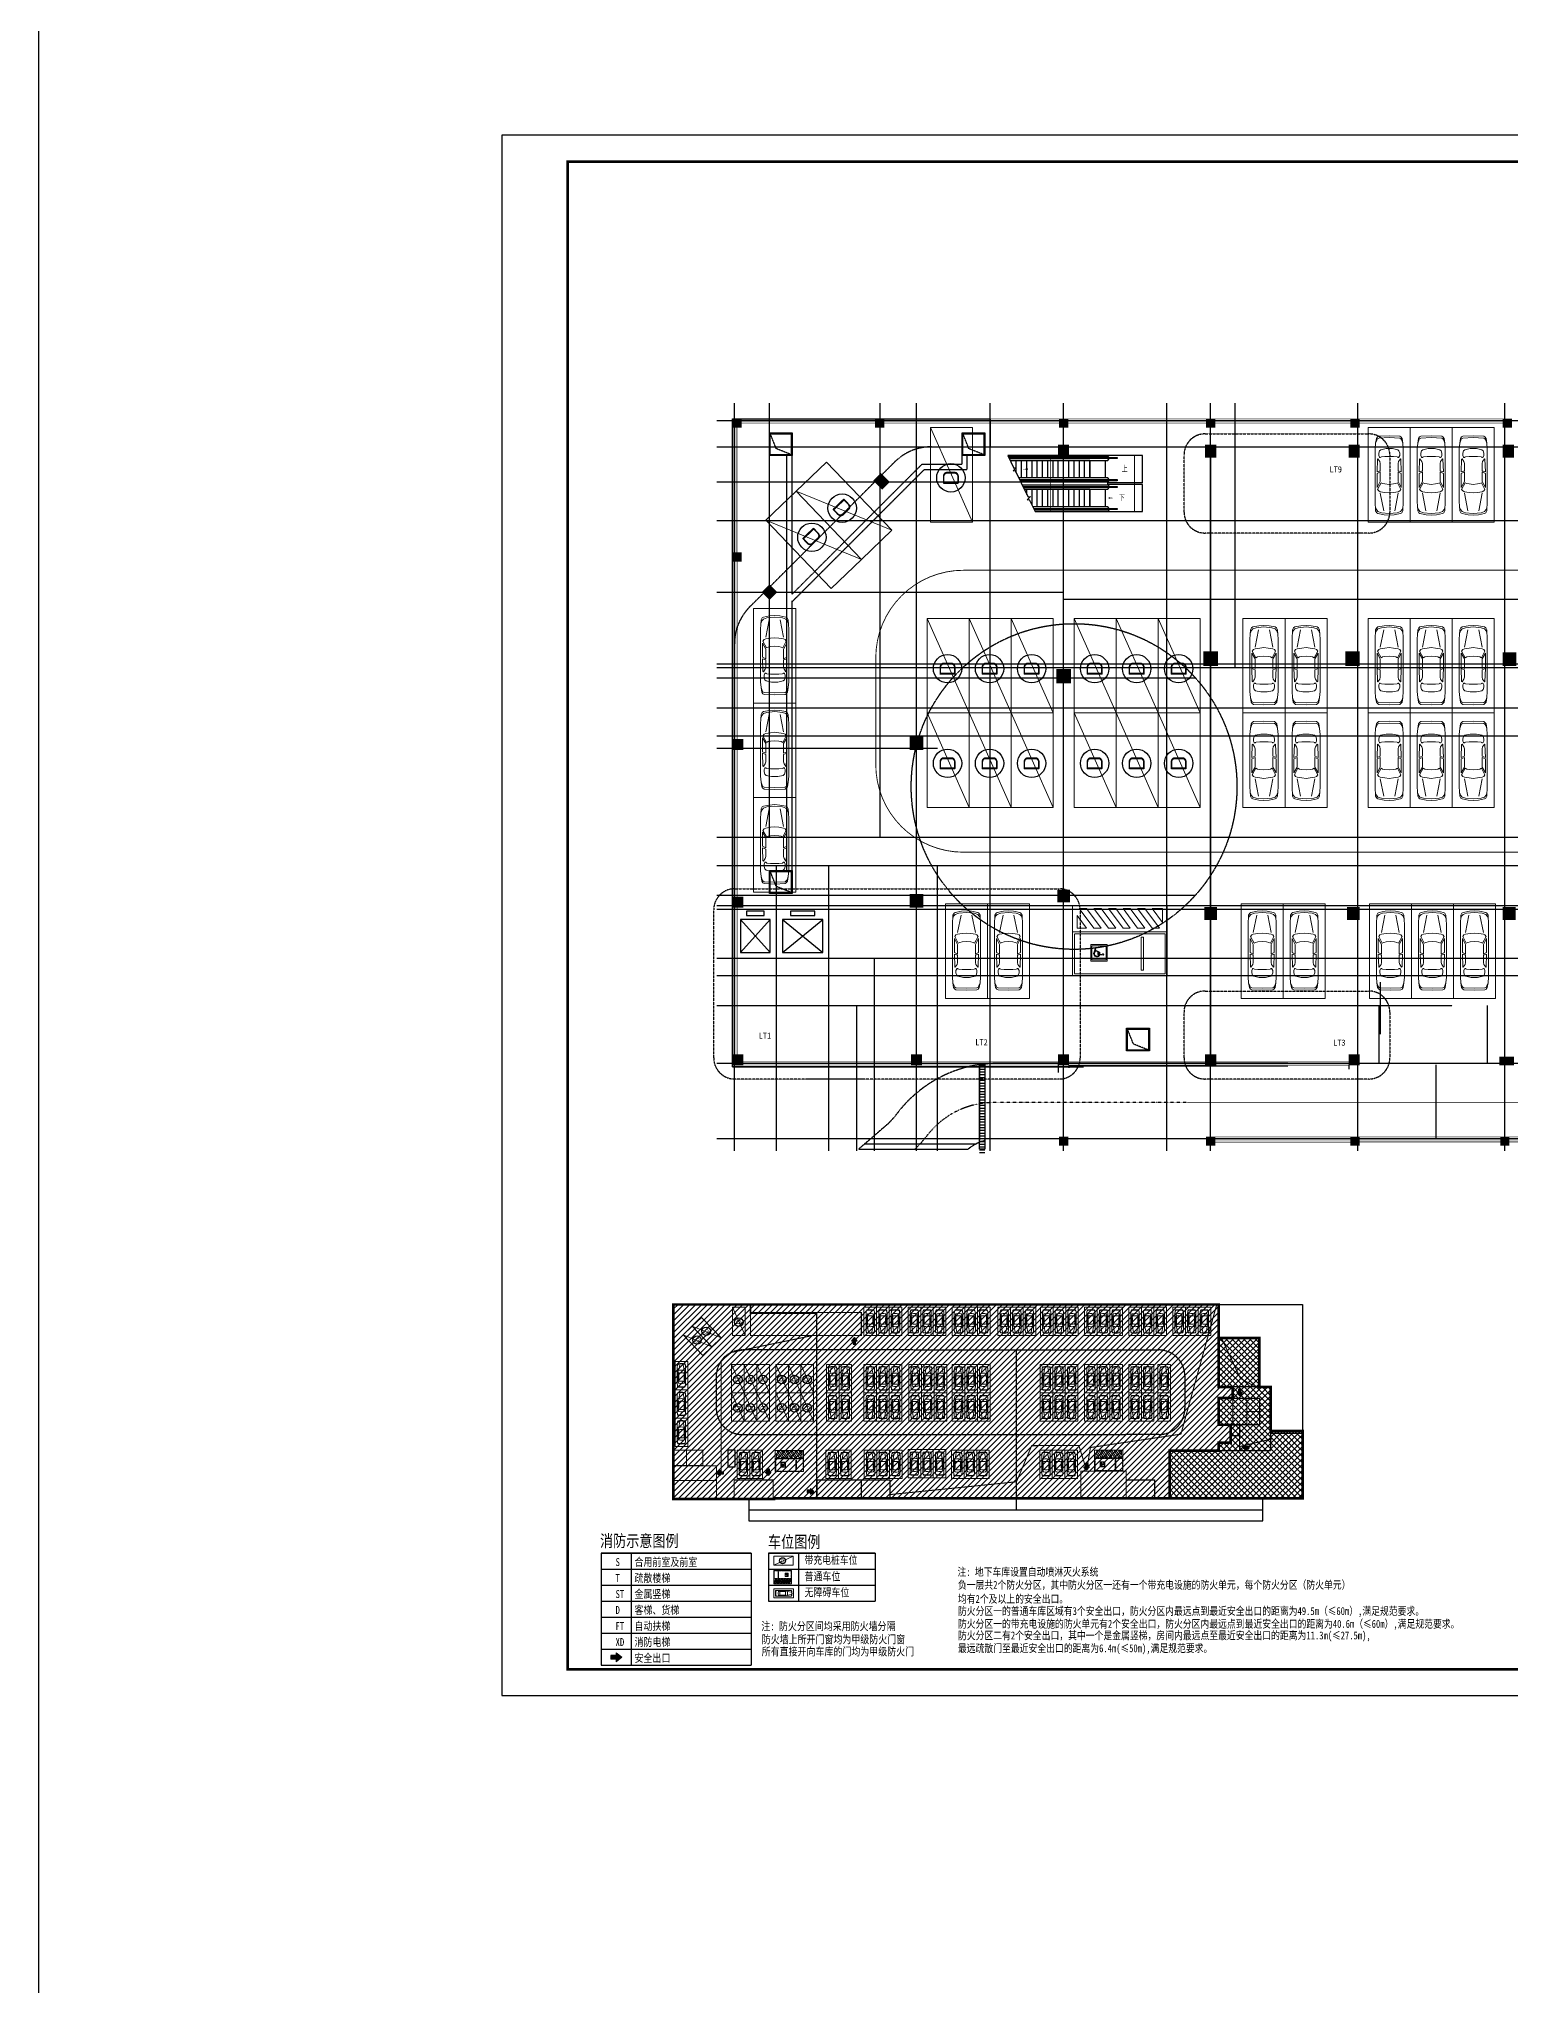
# Model space of a CAD drawing. Extents: x -737978 to 768813, y -372247 to 1140308.
# Drawn here: x -719120 to -635101, y -176440 to -65306 of the extents above; entities that cross this region are included whole.
import ezdxf
from ezdxf.enums import TextEntityAlignment as Align

# ---------------------------------------------------------------- set-up
doc = ezdxf.new("R2010")
doc.units = 0
doc.header["$LTSCALE"] = 10
doc.header["$MEASUREMENT"] = 0
for name, pattern in [('$0$DASH', [0.35, 0.25, -0.1]), ('DASH', [0.35, 0.25, -0.1]), ('DASHDOT', [1, 0.5, -0.25, 0, -0.25]), ('DOTE', [2.42, 2, -0.2, 0.02, -0.2]), ('HIDDEN2', [4.7625, 3.175, -1.5875])]:
    doc.linetypes.add(name, pattern=pattern)
doc.layers.get('0').update_dxf_attribs({"linetype": 'CONTINUOUS'})
for name, color, linetype in [('0-消防示意', 6, 'CONTINUOUS'), ('A-ANNO-IDEN', 3, 'CONTINUOUS'), ('A-ANNO-TEXT', 7, 'CONTINUOUS'), ('A-FLOR-STRS', 50, 'CONTINUOUS'), ('C-B', 7, 'CONTINUOUS'), ('C-JLQ-HATCH', 254, 'CONTINUOUS'), ('C-JLQ-UNDER', 6, 'HIDDEN2'), ('C-KZ', 2, 'CONTINUOUS'), ('C-Z-HATCH', 253, 'CONTINUOUS'), ('CAR', 137, 'CONTINUOUS'), ('DIM_SYMB', 3, 'CONTINUOUS'), ('DOTE', 1, 'DOTE'), ('EVTR', 2, 'CONTINUOUS'), ('J-COLU-梁柱', 30, 'CONTINUOUS'), ('J-DRAN-地面及散水', 45, 'CONTINUOUS'), ('lh', 114, 'CONTINUOUS'), ('PUB_DIM', 3, 'CONTINUOUS'), ('PUB_HATCH', 8, 'CONTINUOUS'), ('PUB_TEXT', 7, 'CONTINUOUS'), ('PUB_TITLE', 4, 'CONTINUOUS'), ('RD-中线', 7, 'DASHDOT'), ('STAIR', 2, 'CONTINUOUS'), ('充电桩车位', 7, 'CONTINUOUS'), ('分格缝', 8, 'CONTINUOUS'), ('疏散距离', 3, 'CONTINUOUS')]:
    doc.layers.add(name, color=color, linetype=linetype)
doc.layers.add('0-面积', color=2, linetype='CONTINUOUS', plot=False)
doc.layers.add('_TL', color=7, linetype='CONTINUOUS', lineweight=18)
doc.layers.add('车位', color=252, linetype='CONTINUOUS', lineweight=5)
doc.styles.add('_TCH_DIM', font='SIMPLEX.shx', dxfattribs={"width": 0.8, "bigfont": 'GBCBIG.shx'})
doc.styles.add('_TCH_DYN', font='')
doc.styles.add('_宋体', font='', dxfattribs={"width": 0.8})
doc.styles.add('zx', font='GBENOR.shx', dxfattribs={"bigfont": 'GBCBIG.shx'})
doc.styles.get('_TCH_DYN').set_extended_font_data('SimSun')
doc.styles.get('_宋体').set_extended_font_data('SimSun')

# ---------------------------------------------------------------- blocks, each defined once
blk = doc.blocks.new('chewei')
at = {"layer": '车位', "color": 59}
for p, q in [((49023, 154737), (49090, 154915)), ((49090, 154915), (49134, 154982)), ((49134, 154982), (49201, 155026)), ((49201, 155026), (49801, 155049)), ((50401, 155026), (49801, 155049)), ((50467, 154982), (50401, 155026)), ((50512, 154915), (50467, 154982)), ((50578, 154737), (50512, 154915)), ((49134, 153826), (49112, 153093)), ((49156, 153849), (49134, 153826)), ((49267, 153693), (49156, 153849)), ((49201, 154160), (49245, 154293)), ((49201, 154026), (49201, 154160)), ((49245, 153938), (49201, 154026)), ((49245, 154293), (49312, 154360)), ((49267, 153915), (49245, 153938)), ((49290, 153915), (49267, 153915)), ((49290, 153582), (49267, 153693)), ((49312, 153938), (49290, 153915)), ((49290, 153160), (49290, 153582)), ((49312, 154360), (49623, 154426)), ((49356, 153960), (49312, 153938)), ((49556, 153982), (49356, 153960)), ((50045, 153982), (49556, 153982)), ((49623, 154426), (49978, 154426)), ((50290, 154360), (49978, 154426)), ((50045, 153982), (50245, 153960)), ((50245, 153960), (50290, 153938)), ((50356, 154293), (50290, 154360)), ((50290, 153938), (50312, 153915)), ((50312, 153915), (50334, 153915)), ((50312, 153582), (50334, 153693)), ((50312, 153160), (50312, 153582)), ((50334, 153915), (50356, 153938)), ((50334, 153693), (50445, 153849)), ((50401, 154160), (50356, 154293)), ((50356, 153938), (50401, 154026)), ((50401, 154026), (50401, 154160)), ((50445, 153849), (50467, 153826)), ((50467, 153826), (50490, 153093)), ((49112, 153093), (49290, 153160)), ((49290, 153093), (49112, 153004)), ((49112, 153004), (49112, 152204)), ((49112, 152204), (49290, 152538)), ((49134, 152093), (49334, 152471)), ((49290, 152538), (49290, 153093)), ((49334, 152471), (49423, 152427)), ((49423, 152427), (49556, 152404)), ((49556, 152404), (49801, 152382)), ((50045, 152404), (49801, 152382)), ((50178, 152427), (50045, 152404)), ((50267, 152471), (50178, 152427)), ((50467, 152093), (50267, 152471)), ((50490, 153093), (50312, 153160)), ((50312, 153093), (50490, 153004)), ((50312, 152538), (50312, 153093)), ((50490, 152204), (50312, 152538)), ((50490, 153004), (50490, 152204)), ((49201, 152004), (49134, 152093)), ((49290, 151960), (49201, 152004)), ((49556, 151916), (49290, 151960)), ((49490, 150871), (49290, 151871)), ((49801, 151893), (49556, 151916)), ((49801, 151893), (50045, 151916)), ((50045, 151916), (50312, 151960)), ((50112, 150871), (50312, 151871)), ((50312, 151960), (50401, 152004)), ((50401, 152004), (50467, 152093)), ((49067, 150938), (49023, 151049)), ((49156, 150827), (49067, 150938)), ((49356, 150760), (49156, 150827)), ((49801, 150716), (49356, 150760)), ((49801, 150716), (50245, 150760)), ((50245, 150760), (50445, 150827)), ((50445, 150827), (50534, 150938)), ((50534, 150938), (50578, 151049))]:
    blk.add_line(p, q, dxfattribs=at)
for points in [[(48601, 150227), (51001, 150227), (51001, 155627), (48601, 155627)], [(50578, 154737), (50601, 154404), (50601, 151404), (50578, 150871), (50512, 150760), (50445, 150716), (50090, 150649), (49801, 150627), (49512, 150649), (49156, 150716), (49090, 150760), (49023, 150871), (49001, 151404), (49001, 154404), (49023, 154737), (49067, 155004), (49134, 155093), (49201, 155137), (49801, 155160), (50401, 155137), (50467, 155093), (50534, 155004)]]:
    blk.add_lwpolyline(points, close=True, dxfattribs=at)
blk = doc.blocks.new('congche')
at = {"layer": 'PUB_TEXT'}
blk.add_circle((389979, 81954), 810, dxfattribs=at)
at = {"layer": '车位', "color": 59}
for p, q in [((392851, 83126), (387451, 83126)), ((387451, 83126), (387451, 80726)), ((392851, 83126), (387451, 80726)), ((392851, 80726), (392851, 83126)), ((387451, 80726), (392851, 80726))]:
    blk.add_line(p, q, dxfattribs=at)
at = {"layer": 'PUB_TEXT', "style": 'zx', "width": 1.697422}
blk.add_text('D', height=916, dxfattribs=at).set_placement((389521, 81496), (390437, 81496), align=Align.FIT)
blk = doc.blocks.new('A$C1A104ED1')
at = {"layer": '车位', "color": 251, "extrusion": (-0.015383, 0.000214173, 0.999882)}
for p, q in [((3446, 5140), (2713, 4602)), ((3846, 5018), (2713, 4185)), ((3846, 4602), (2713, 3768)), ((3846, 4185), (2713, 3352)), ((3846, 3768), (2713, 2935)), ((3846, 3352), (2713, 2518)), ((3846, 2935), (2713, 2102)), ((3846, 2518), (2713, 1685)), ((3846, 2102), (2713, 1268)), ((3847, 1685), (2713, 852)), ((3847, 1268), (2713, 435)), ((3847, 852), (3042, 260))]:
    blk.add_line(p, q, dxfattribs=at)
at = {"layer": '车位', "color": 251, "extrusion": (1.36456e-08, -0.000214583, 1)}
for p, q in [((1172, 3660), (1211, 3964)), ((1172, 3660), (1172, 3660)), ((1176, 3852), (1181, 3898)), ((1211, 3964), (1364, 3964)), ((1220, 3708), (1237, 3841)), ((1242, 3883), (1247, 3922)), ((1242, 3883), (1341, 3883)), ((1247, 3922), (1391, 3922)), ((1341, 3883), (1341, 3841)), ((1364, 3964), (1443, 4152)), ((1391, 4083), (1410, 4129)), ((1391, 3922), (1466, 4100)), ((1443, 4152), (1548, 4116)), ((1466, 4100), (1534, 4077)), ((1548, 4116), (1534, 4077))]:
    blk.add_line(p, q, dxfattribs=at)
at = {"layer": '车位', "color": 251, "extrusion": (-0.007692, -0.000229004, 0.99997)}
blk.add_line((3042, 260), (3847, 260), dxfattribs=at)
at = {"layer": '车位', "extrusion": (-6.07424e-09, 0.000214583, 1), "elevation": 27}
for points in [[(5, 0), (5, 5400), (2505, 5400), (2505, 0)], [(4005, 0), (2505, 0), (2505, 5400), (4005, 5400)], [(318, 1479), (2193, 1479), (2193, 1354), (318, 1354)]]:
    blk.add_lwpolyline(points, close=True, dxfattribs=at)
at = {"layer": '车位', "linetype": 'DASH', "extrusion": (-6.07424e-09, 0.000214583, 1), "elevation": 27}
blk.add_lwpolyline([(109, 104), (109, 5296), (2401, 5296), (2401, 104)], close=True, dxfattribs=at)
at = {"layer": '车位', "color": 251, "extrusion": (-0.015383, 0.000214173, 0.999882)}
for points, elevation in [([(3442, 5140), (2711, 5140), (2711, 4602)], -30), ([(3842, 4602), (3842, 5018)], -34), ([(2711, 4185), (2711, 3768)], -30), ([(2711, 3352), (2711, 2935)], -30), ([(3842, 3768), (3842, 4185)], -34), ([(3842, 2935), (3842, 3352)], -34), ([(2711, 2518), (2711, 2102)], -30), ([(3842, 2102), (3842, 2518)], -34), ([(2711, 1685), (2711, 1268)], -30), ([(3842, 1268), (3842, 1685)], -34), ([(2711, 852), (2711, 435)], -30), ([(3842, 260), (3842, 852)], -34)]:
    blk.add_lwpolyline(points, dxfattribs=dict(at, elevation=elevation))
at = {"layer": '车位', "color": 251, "extrusion": (1.36456e-08, -0.000214583, 1), "elevation": 26}
for points in [[(838, 3427), (838, 4365), (1776, 4365), (1776, 3427)], [(901, 3490), (901, 4302), (1713, 4302), (1713, 3490)]]:
    blk.add_lwpolyline(points, close=True, dxfattribs=at)
blk.add_lwpolyline([(1237, 3841), (1341, 3841)], dxfattribs=at)
at = {"layer": '车位', "color": 251, "extrusion": (0, 0, -1)}
for centre, major_axis, start_param, end_param in [((1267, 4013), (8, -185), 0.559183, 4.0773404), ((1267, 4013), (6, -143), 0.6815004, 4.2422434), ((1213, 3666), (1.8, -41.8), 3.3488437, 7.7443238)]:
    blk.add_ellipse(centre, major_axis=major_axis, ratio=0.9999407, start_param=start_param, end_param=end_param, dxfattribs=at)
blk = doc.blocks.new('A$C20041C7A')
at = {"layer": '0-消防示意'}
h = blk.add_hatch(color=1, dxfattribs=at)
h.dxf.hatch_style = 1
h.paths.add_polyline_path([(0, 270), (527, 270), (527, 0), (1055, 448), (527, 897), (527, 628), (0, 628)])
at = {"layer": '0-消防示意', "color": 1}
blk.add_lwpolyline([(0, 270), (527, 270), (527, 0), (1055, 448), (527, 897), (527, 628), (0, 628)], close=True, dxfattribs=at)
blk = doc.blocks.new('A$C21253E58')
at = {"layer": 'PUB_HATCH'}
h = blk.add_hatch(dxfattribs=at)
h.set_pattern_fill('ANSI31', color=8, scale=500, style=0)
h.set_pattern_definition([(45, (539398.5, 331147.3), (-561.266, 561.266), [])])
h.paths.add_polyline_path([(94750, 4300), (94750, 13400), (104050, 13400), (104050, 14900), (106350, 14900), (106350, 18300), (104050, 18300), (104050, 23400), (106750, 23400), (106750, 25500), (104050, 25500), (104050, 41203), (250, 41200), (250, 4200), (19450, 4200), (19450, 4300)])
h = blk.add_hatch(dxfattribs=at)
h.set_pattern_fill('ANSI37', color=8, scale=500, style=0)
h.set_pattern_definition([(45, (539398.5, 331147.3), (-561.266, 561.266), []), (135, (539398.5, 331147.3), (-561.266, -561.266), [])])
h.paths.add_polyline_path([(94750, 4300), (94750, 13400), (104050, 13400), (104050, 14900), (106350, 14900), (106350, 18300), (104050, 18300), (104050, 23400), (106750, 23400), (106750, 25500), (104050, 25500), (104050, 34800), (111800, 34800), (111800, 25500), (111850, 25500), (113949, 25500), (113950, 17100), (120051, 17100), (120051, 4300)])
blk.add_lwpolyline([(5850, 10500), (250, 10500)])
at = {"layer": '0-消防示意'}
for points in [[(120051, 4300), (19450, 4300), (19450, 4200), (250, 4200), (250, 41200), (120050, 41203)], [(104050, 23400), (111850, 23400), (111850, 18300), (104050, 18300)]]:
    blk.add_lwpolyline(points, close=True, dxfattribs=at)
for points in [[(27550, 4250), (27550, 39600), (14950, 39600), (14950, 41200)], [(94750, 4300), (94750, 13400), (104050, 13400), (104050, 14900), (106350, 14900), (106350, 18300), (104050, 18300), (104050, 23400), (106750, 23400), (106750, 25500), (104050, 25500), (104050, 41203)]]:
    blk.add_lwpolyline(points, dxfattribs=at)
at = {"layer": '0-消防示意', "color": 1}
for points in [[(113950, 17100), (113949, 25500), (111850, 25500), (111800, 25500), (111800, 34800), (104050, 34800), (104050, 41203), (120050, 41203), (120051, 17100)], [(104050, 34800), (111800, 34800), (111800, 25500), (104050, 25500)], [(108050, 16200), (106350, 16200), (106350, 18300), (108050, 18300)], [(113950, 16700), (120051, 16700), (120051, 17100), (113950, 17100)], [(12050, 13500), (10650, 13500), (10650, 10300), (12050, 10300)], [(14650, 0), (112451, 0), (112451, 4300), (14650, 4300)]]:
    blk.add_lwpolyline(points, close=True, dxfattribs=at)
at = {"layer": '0-消防示意', "color": 3, "const_width": 200}
for points in [[(14950, 35300), (27550, 35300), (27550, 39500), (14950, 39500)], [(27550, 39700), (36049, 39700), (36050, 35300), (27550, 35300)], [(104050, 23400), (106750, 23400), (106750, 18300), (104050, 18300)], [(106750, 23400), (109450, 23400), (109450, 18300), (106750, 18300)], [(109450, 23400), (111850, 23400), (111850, 18300), (109450, 18300)], [(108050, 16200), (108050, 13400), (104050, 13400), (104050, 14900), (106350, 14900), (106350, 16200)], [(5850, 13500), (250, 13500), (250, 10500), (5850, 10500)], [(8448, 7700), (250, 7700), (250, 4200), (8450, 4200)], [(11850, 7800), (19250, 7800), (19250, 4200), (11850, 4200)], [(36050, 7800), (27650, 7800), (27650, 4300), (36050, 4300)], [(77850, 9500), (86450, 9500), (86450, 4300), (77850, 4300)]]:
    blk.add_lwpolyline(points, close=True, dxfattribs=at)
for points in [[(111850, 20850), (109450, 20850)], [(8450, 7700), (8450, 10500), (5850, 10500), (5850, 13500), (250, 13500)], [(250, 13500), (250, 4200), (8450, 4200), (8450, 4465)], [(2750, 13500), (2750, 10500)]]:
    blk.add_lwpolyline(points, dxfattribs=at)
at = {"layer": '0-消防示意', "color": 1}
for points in [[(113950, 16700), (113950, 13400)], [(104050, 13400), (113950, 13400)], [(36050, 7800), (41450, 7800), (41450, 4300)], [(86450, 7800), (91850, 7800), (91850, 4300)]]:
    blk.add_lwpolyline(points, dxfattribs=at)
at = {"layer": '_TL'}
for points, const_width in [([(94750, 4300), (94750, 13400), (104050, 13400), (104050, 14900), (106350, 14900), (106350, 18300), (104050, 18300), (104050, 23400), (106750, 23400), (106750, 25500), (104050, 25500), (104050, 41203), (250, 41200), (250, 4200), (19450, 4200), (19450, 4300), (94750, 4300)], 500), ([(27550, 4250), (27550, 39600), (14950, 39600), (14950, 41200), (250, 41200), (250, 4200), (19450, 4200), (19450, 4300), (27550, 4300)], 300), ([(94750, 4300), (94750, 13400), (104050, 13400), (104050, 14900), (106350, 14900), (106350, 18300), (104050, 18300), (104050, 23400), (106750, 23400), (106750, 25500), (104050, 25500), (104050, 34800), (111800, 34800), (111800, 25500), (111850, 25500), (113949, 25500), (113950, 17100), (120051, 17100), (120051, 4300), (94750, 4300)], 500)]:
    blk.add_lwpolyline(points, dxfattribs=dict(at, const_width=const_width))
at = {"layer": 'lh', "color": 4, "linetype": 'DASH', "ltscale": 5}
for points in [[(45914, 32550), (13424, 32550, 0.4142136), (8424, 27550), (8424, 21450, 0.4142136), (13424, 16450), (86350, 16450)], [(45914, 32550), (92651, 32550, -0.4142136), (97651, 27550), (97651, 21450, -0.4142136), (92651, 16450), (86350, 16450)]]:
    blk.add_lwpolyline(points, format="xyb", dxfattribs=at)
for points in [[(65575, 2150), (65575, 32550)], [(14650, 2150), (112451, 2150)]]:
    blk.add_lwpolyline(points, dxfattribs=at)
at = {"layer": '疏散距离', "color": 6, "linetype": 'DASH', "ltscale": 5, "const_width": 200}
for points in [[(78930, 9652), (79664, 13983), (96881, 16521), (103768, 41427)], [(8450, 9100), (9359, 9100), (9359, 30461), (11311, 32081), (26801, 35300)], [(104623, 34800), (108203, 27139), (110701, 25750)], [(114165, 15615), (107918, 14129)], [(41450, 5016), (65575, 7456), (68476, 14330), (77448, 14379), (78930, 9652)]]:
    blk.add_lwpolyline(points, dxfattribs=at)
at = {"layer": '0-消防示意', "color": 1, "yscale": 1.2, "zscale": 1.2}
for p, xscale, rotation in [((35274, 33664), 1.2, 90), ((107551, 25078), 1.2, 270), ((109789, 13499), -1.2, 359.9999999905542), ((18834, 9918), -1.2, 90), ((79468, 10918), -1.2, 90)]:
    blk.add_blockref('A$C20041C7A', p, dxfattribs=dict(at, xscale=xscale, rotation=rotation))
for p, xscale in [((9741, 8591), -1.2), ((25760, 5090), 1.2)]:
    blk.add_blockref('A$C20041C7A', p, dxfattribs=dict(at, xscale=xscale))
at = {"layer": 'CAR', "extrusion": (0.000214555, 0.000100596, 1), "rotation": 90.01395868672498}
for p in [(25065, 9399, -20), (85850, 9498, -8)]:
    blk.add_blockref('A$C1A104ED1', p, dxfattribs=at)
at = {"layer": '充电桩车位'}
for p, rotation in [((-324355, 259102), 313.8143292332506), ((-322623, 260764), 313.8143292332506), ((94667, -352148), 89.99999987286782), ((94476, -363048), 89.99999987286782), ((96876, -363048), 89.99999987286782), ((99276, -363048), 89.99999987286782), ((102876, -363048), 89.99999987286782), ((105276, -363048), 89.99999987286782), ((107676, -363048), 89.99999987286782), ((94476, -368448), 89.99999987286782), ((96876, -368448), 89.99999987286782), ((99276, -368448), 89.99999987286782), ((102876, -368448), 89.99999987286782), ((105276, -368448), 89.99999987286782), ((107676, -368448), 89.99999987286782)]:
    blk.add_blockref('congche', p, dxfattribs=dict(at, rotation=rotation))
at = {"layer": '车位'}
for p in [(-12051, -114924, 0), (-9651, -114924, 0), (-7251, -114924, 0), (-3651, -114924, 0), (-1251, -114924, 0), (1149, -114924, 0), (4749, -114924, 0), (7149, -114924, 0), (9549, -114924, 0), (13449, -114924, 0), (15849, -114924, 0), (18249, -114924, 0), (21549, -114924, 0), (23949, -114924, 0), (26349, -114924, 0), (29949, -114924, 0), (32349, -114924, 0), (34749, -114924, 0), (38349, -114924, 0), (40749, -114924, 0), (43149, -114924, 0), (46749, -114924, 0), (49149, -114924, 0), (51549, -114924, 0), (-19205, -131224), (-16805, -131224), (-12051, -131224), (-9651, -131224), (-7251, -131224), (-3506, -131224), (-1106, -131224), (1294, -131224), (4749, -131224), (7149, -131224), (9549, -131224), (21469, -131224), (23869, -131224), (26269, -131224), (29949, -131224), (32349, -131224), (34749, -131224), (38349, -131224), (40749, -131224), (43899, -131224)]:
    blk.add_blockref('chewei', p, dxfattribs=at)
at = {"layer": '车位', "xscale": -1, "rotation": 180}
for p in [(-48001, 180594), (-19205, 180030), (-16805, 180030), (-12051, 180030), (-9651, 180030), (-7251, 180030), (-3506, 180030), (-1106, 180030), (1294, 180030), (4749, 180030), (7149, 180030), (9549, 180030), (21469, 180030), (23869, 180030), (26269, 180030), (29949, 180030), (32349, 180030), (34749, 180030), (38349, 180030), (40749, 180030), (43899, 180030), (-48001, 175194), (-48001, 169794), (-36196, 163730), (-33796, 163730), (-19305, 163730), (-16905, 163730), (-11989, 163730), (-9589, 163730), (-7189, 163730), (-3651, 163830), (-1251, 163830), (1149, 163830), (4609, 163730), (7009, 163730), (9409, 163730), (21399, 163730), (23799, 163730), (26199, 163730)]:
    blk.add_blockref('chewei', p, dxfattribs=at)
blk = doc.blocks.new('充电桩车位')
at = {"layer": 'PUB_TEXT'}
blk.add_circle((-94694, -562155), 810, dxfattribs=at)
at = {"layer": '车位'}
blk.add_lwpolyline([(-91806, -560958), (-97106, -560958), (-97106, -563358), (-91806, -563358), (-91806, -560958), (-97106, -563358)], dxfattribs=at)
at = {"layer": 'PUB_TEXT', "style": 'zx', "width": 1.697422}
blk.add_text('D', height=916, dxfattribs=at).set_placement((-95152, -562613), (-94235, -562613), align=Align.FIT)
blk = doc.blocks.new('61107115113436')
at = {"ltscale": 5}
blk.add_hatch(color=1, dxfattribs=at).paths.add_polyline_path([(0, 600), (-500, 0), (-200, 0), (-200, -600), (200, -600), (200, 0), (500, 0)])
at = {"color": 1, "ltscale": 5}
for p, q in [((-500, 0), (0, 600)), ((-200, 0), (-200, -600)), ((0, 600), (500, 0)), ((200, 0), (200, -600))]:
    blk.add_line(p, q, dxfattribs=at)
for points in [[(-500, 0), (-200, 0)], [(200, 0), (500, 0)], [(-200, -600), (200, -600)]]:
    blk.add_lwpolyline(points, dxfattribs=at)
blk = doc.blocks.new('A$C751F23BD')
at = {"layer": 'C-JLQ-HATCH', "linetype": 'DOTE'}
for points in [[(15, 41015), (15, 41515), (515, 41515), (515, 41015)], [(8165, 41265), (8165, 41515), (515, 41515), (515, 41265)], [(8165, 41015), (8165, 41515), (8665, 41515), (8665, 41015)], [(18665, 41265), (18665, 41515), (8665, 41515), (8665, 41265)], [(18665, 41015), (18665, 41515), (19165, 41515), (19165, 41015)], [(27065, 41265), (27065, 41515), (19165, 41515), (19165, 41265)], [(27065, 41015), (27065, 41515), (27565, 41515), (27565, 41015)], [(35315, 41265), (35315, 41515), (27565, 41515), (27565, 41265)], [(35315, 41015), (35315, 41515), (35815, 41515), (35815, 41015)], [(44015, 41265), (44015, 41515), (35815, 41515), (35815, 41265)], [(44015, 41015), (44015, 41515), (44515, 41515), (44515, 41015)], [(15, 33865), (15, 41015), (265, 41015), (265, 33865)], [(15, 33365), (15, 33865), (515, 33865), (515, 33365)], [(15, 23215), (15, 33365), (315, 33365), (315, 23215)], [(15, 14215), (15, 22615), (315, 22615), (315, 14215)], [(15, 5215), (15, 13615), (315, 13615), (315, 5215)], [(10515, 4515), (15, 4515), (15, 4815), (18615, 4815), (18615, 4515)], [(19215, 4565), (19215, 4815), (27015, 4815), (27015, 4565)], [(27615, 4565), (27615, 4815), (35215, 4815), (35215, 4565)], [(19165, 15), (19165, 515), (18665, 515), (18665, 15)], [(27565, 15), (27565, 515), (27065, 515), (27065, 15)], [(35315, 165), (35315, 515), (27565, 515), (27565, 165)], [(35815, 15), (35815, 515), (35315, 515), (35315, 15)], [(43865, 215), (43865, 515), (35815, 515), (35815, 215)], [(44365, 15), (44365, 515), (43865, 515), (43865, 15)], [(52265, 215), (52265, 515), (44365, 515), (44365, 215)]]:
    blk.add_hatch(color=8, dxfattribs=at).paths.add_polyline_path(points)
at = {"layer": 'C-Z-HATCH'}
for points in [[(18615, 39315), (18615, 40015), (19215, 40015), (19215, 39315)], [(27015, 39315), (27015, 40015), (27615, 40015), (27615, 39315)], [(35215, 39315), (35215, 40015), (35815, 40015), (35815, 39315)], [(44015, 39315), (44015, 40015), (44615, 40015), (44615, 39315)], [(8055, 37979), (8479, 38403), (8974, 37908), (8550, 37484)], [(1691, 31615), (2115, 32039), (2539, 31615), (2115, 31191)], [(26915, 27415), (26915, 28215), (27715, 28215), (27715, 27415)], [(35015, 27415), (35015, 28215), (35815, 28215), (35815, 27415)], [(44015, 27415), (44015, 28165), (44765, 28165), (44765, 27415)], [(18515, 26415), (18515, 27215), (19315, 27215), (19315, 26415)], [(10140, 22615), (10140, 23365), (10890, 23365), (10890, 22615)], [(18565, 13915), (18565, 14615), (19265, 14615), (19265, 13915)], [(10140, 13615), (10140, 14365), (10890, 14365), (10890, 13615)], [(26965, 12915), (26965, 13615), (27665, 13615), (27665, 12915)], [(35115, 12915), (35115, 13615), (35815, 13615), (35815, 12915)], [(44015, 12915), (44015, 13615), (44715, 13615), (44715, 12915)], [(15, 4615), (15, 5215), (615, 5215), (615, 4615)], [(10215, 4615), (10215, 5215), (10815, 5215), (10815, 4615)], [(18615, 4615), (18615, 5215), (19215, 5215), (19215, 4615)], [(27015, 4615), (27015, 5215), (27615, 5215), (27615, 4615)], [(35215, 4615), (35215, 5215), (35815, 5215), (35815, 4615)], [(43815, 4615), (43815, 5065), (44615, 5065), (44615, 4615)]]:
    blk.add_hatch(color=251, dxfattribs=at).paths.add_polyline_path(points)
at = {"layer": 'C-Z-HATCH', "linetype": 'Continuous'}
for points in [[(15, 22615), (15, 23215), (615, 23215), (615, 22615)], [(15, 13615), (15, 14215), (615, 14215), (615, 13615)]]:
    blk.add_hatch(color=252, dxfattribs=at).paths.add_polyline_path(points)
at = {"layer": 'C-JLQ-UNDER', "color": 2, "linetype": 'Continuous', "const_width": 30}
for points in [[(8165, 41515), (515, 41515)], [(8165, 41265), (515, 41265)], [(18665, 41515), (8665, 41515)], [(18665, 41265), (8665, 41265)], [(27065, 41515), (19165, 41515)], [(27065, 41265), (19165, 41265)], [(35315, 41515), (27565, 41515)], [(35315, 41265), (27565, 41265)], [(44015, 41515), (35815, 41515)], [(44015, 41265), (35815, 41265)], [(15, 33865), (15, 41015)], [(265, 33865), (265, 41015)], [(15, 33365), (15, 23215)], [(315, 33365), (315, 23215)], [(15, 22615), (15, 14215)], [(315, 22615), (315, 14215)], [(15, 13615), (15, 5215)], [(315, 13615), (315, 5215)], [(10515, 4515), (15, 4515), (15, 4815), (18615, 4815), (18615, 4515), (10515, 4515)], [(19215, 4565), (19215, 4815), (27015, 4815), (27015, 4565), (19215, 4565)], [(27615, 4565), (27615, 4815), (35215, 4815), (35215, 4565), (27615, 4565)], [(27565, 515), (35315, 515)], [(27565, 165), (35315, 165)], [(35815, 515), (43865, 515)], [(35815, 215), (43865, 215)], [(44365, 515), (52265, 515)], [(44365, 215), (52265, 215)]]:
    blk.add_lwpolyline(points, dxfattribs=at)
at = {"layer": 'C-KZ', "const_width": 30}
for points in [[(15, 41015), (15, 41515), (515, 41515), (515, 41015)], [(8165, 41015), (8165, 41515), (8665, 41515), (8665, 41015)], [(18665, 41015), (18665, 41515), (19165, 41515), (19165, 41015)], [(27065, 41015), (27065, 41515), (27565, 41515), (27565, 41015)], [(35315, 41015), (35315, 41515), (35815, 41515), (35815, 41015)], [(44015, 41015), (44015, 41515), (44515, 41515), (44515, 41015)], [(18615, 39315), (18615, 40015), (19215, 40015), (19215, 39315)], [(27015, 39315), (27015, 40015), (27615, 40015), (27615, 39315)], [(35215, 39315), (35215, 40015), (35815, 40015), (35815, 39315)], [(44015, 39315), (44015, 40015), (44615, 40015), (44615, 39315)], [(8055, 37979), (8479, 38403), (8974, 37908), (8550, 37484)], [(15, 33365), (15, 33865), (515, 33865), (515, 33365)], [(1691, 31615), (2115, 32039), (2539, 31615), (2115, 31191)], [(26915, 27415), (26915, 28215), (27715, 28215), (27715, 27415)], [(35015, 27415), (35015, 28215), (35815, 28215), (35815, 27415)], [(44015, 27415), (44015, 28165), (44765, 28165), (44765, 27415)], [(18515, 26415), (18515, 27215), (19315, 27215), (19315, 26415)], [(10140, 22615), (10140, 23365), (10890, 23365), (10890, 22615)], [(15, 22615), (15, 23215), (615, 23215), (615, 22615)], [(18565, 13915), (18565, 14615), (19265, 14615), (19265, 13915)], [(15, 13615), (15, 14215), (615, 14215), (615, 13615)], [(10140, 13615), (10140, 14365), (10890, 14365), (10890, 13615)], [(26965, 12915), (26965, 13615), (27665, 13615), (27665, 12915)], [(35115, 12915), (35115, 13615), (35815, 13615), (35815, 12915)], [(44015, 12915), (44015, 13615), (44715, 13615), (44715, 12915)], [(15, 4615), (15, 5215), (615, 5215), (615, 4615)], [(10215, 4615), (10215, 5215), (10815, 5215), (10815, 4615)], [(18615, 4615), (18615, 5215), (19215, 5215), (19215, 4615)], [(27015, 4615), (27015, 5215), (27615, 5215), (27615, 4615)], [(35215, 4615), (35215, 5215), (35815, 5215), (35815, 4615)], [(43815, 4615), (43815, 5065), (44615, 5065), (44615, 4615)], [(19165, 15), (19165, 515), (18665, 515), (18665, 15)], [(27565, 15), (27565, 515), (27065, 515), (27065, 15)], [(35815, 15), (35815, 515), (35315, 515), (35315, 15)], [(44365, 15), (44365, 515), (43865, 515), (43865, 15)]]:
    blk.add_lwpolyline(points, close=True, dxfattribs=at)

msp = doc.modelspace()

# ---------------------------------------------------------------- hatches: boundary and pattern name
at = {"layer": 'C-B', "linetype": 'DASH'}
h = msp.add_hatch(dxfattribs=at)
h.set_pattern_fill('ANSI31', color=8, scale=100, angle=315)
h.set_pattern_definition([(0, (-717356.79, -23328.19), (4e-14, 158.75), [])])
h.paths.add_polyline_path([(-665101.1, -123898.4), (-665401.1, -123898.4), (-665401.1, -128898.4), (-665101.1, -128898.4)])

# ---------------------------------------------------------------- linework, layer by layer
at = {"color": 1}
msp.add_lwpolyline([(-719119.7, 88793.3), (768813.4, 88793.3), (768813.4, -372247.3), (-719119.7, -372247.3)], close=True, dxfattribs=at)
at = {"layer": '0-面积'}
msp.add_lwpolyline([(-664801.1, -86998.4), (-664801.1, -88598.4), (-652201.1, -88598.4), (-652201.1, -123948.4), (-660301.1, -123948.4), (-660301.1, -123998.4), (-679501.1, -123998.4), (-679501.1, -86998.4)], close=True, dxfattribs=at)
for points in [[(-660901.1, -123798.4), (-660901.1, -124322.5)], [(-644301.1, -123898.4), (-644301.1, -124146.4)]]:
    msp.add_lwpolyline(points, dxfattribs=at)
at = {"layer": 'A-ANNO-IDEN', "linetype": 'DASH', "ltscale": 5}
for points in [[(-643596.1, -93522.8), (-652523.2, -93522.8, -0.41421356), (-653723.2, -92322.8), (-653723.2, -89062.1, -0.41421356), (-652523.2, -87862.1), (-643168.9, -87862.1, -0.41421356), (-641968.9, -89062.1), (-641968.9, -92322.8, -0.41421356), (-643168.9, -93522.8), (-643596.1, -93522.8)], [(-661283.8, -124700.1), (-679383.1, -124700.1, -0.41421356), (-680583.1, -123500.1), (-680583.1, -115035.9, -0.41421356), (-679383.1, -113835.9), (-660856.5, -113835.9, -0.41421356), (-659656.5, -115035.9), (-659656.5, -123500.1, -0.41421356), (-660856.5, -124700.1), (-661283.8, -124700.1)], [(-661283.8, -124700.1), (-679383.1, -124700.1, -0.41421356), (-680583.1, -123500.1), (-680583.1, -115035.9, -0.41421356), (-679383.1, -113835.9), (-660856.5, -113835.9, -0.41421356), (-659656.5, -115035.9), (-659656.5, -123500.1, -0.41421356), (-660856.5, -124700.1), (-661283.8, -124700.1)], [(-643596.1, -124700.1), (-652523.2, -124700.1, -0.41421356), (-653723.2, -123500.1), (-653723.2, -120875.6, -0.41421356), (-652523.2, -119675.6), (-643168.9, -119675.6, -0.41421356), (-641968.9, -120875.6), (-641968.9, -123500.1, -0.41421356), (-643168.9, -124700.1), (-643596.1, -124700.1)]]:
    msp.add_lwpolyline(points, format="xyb", dxfattribs=at)
at = {"layer": 'A-FLOR-STRS', "linetype": '$0$DASH', "ltscale": 2, "const_width": 50, "elevation": 0}
msp.add_lwpolyline([(-656554, -92296.4), (-661354, -92296.4), (-661354, -89100.4), (-656554, -89100.4)], close=True, dxfattribs=at)
at = {"layer": 'C-B', "color": 8, "linetype": 'DASH'}
for points in [[(-647801.1, -123798.4), (-664330.8, -123798.4, 0.23533882), (-670118.8, -126682.4, -0.03729508), (-670610.4, -127242), (-672300.2, -128698.4)], [(-665101.1, -128208.5, 0.09763616), (-666045.4, -128698.4)]]:
    msp.add_lwpolyline(points, format="xyb", dxfattribs=at)
at = {"layer": 'C-B'}
for points in [[(-665401.1, -123848.7), (-665401.1, -128329.9)], [(-665101.1, -123848.7), (-665101.1, -128329.9)], [(-639320.9, -128098.4), (-639320.6, -123898.4)], [(-635401.4, -128098.4), (-635401.1, -123998.4)]]:
    msp.add_lwpolyline(points, dxfattribs=at)
msp.add_lwpolyline([(-665401.1, -123898.4), (-665101.1, -123898.4), (-665101.1, -128698.4), (-665401.1, -128698.4)], close=True, dxfattribs=at)
at = {"layer": 'C-B', "color": 8, "linetype": 'DASH'}
for points in [[(-672300.2, -128698.4), (-666045.4, -128698.4)], [(-671994.1, -128398.4), (-665579.8, -128398.4)]]:
    msp.add_lwpolyline(points, dxfattribs=at)
at = {"layer": 'DIM_SYMB'}
for points in [[(-657371.8, -89874.4, 0, 0, 0), (-662929.5, -89874.4, 0, 80, 0), (-662629.5, -89874.4, 0, 0, 0)], [(-662487.3, -91522.4, 0, 0, 0), (-657734, -91522.4, 0, 80, 0), (-658034, -91522.4, 0, 0, 0)]]:
    msp.add_lwpolyline(points, format="xyseb", dxfattribs=at)
at = {"layer": 'DOTE'}
for p, q in [((-679401.1, -128798.4), (-679401.1, -86098.4)), ((-677401.1, -110898.4), (-677401.1, -86098.4)), ((-671101.1, -86098.4), (-671101.1, -110898.4)), ((-669001.1, -128798.4), (-669001.1, -86098.4)), ((-664801.1, -128798.4), (-664801.1, -86098.4)), ((-660601.1, -128798.4), (-660601.1, -86098.4)), ((-654701.1, -128798.4), (-654701.1, -86098.4)), ((-652201.1, -128798.4), (-652201.1, -86098.4)), ((-650801.1, -101198.4), (-650801.1, -86098.4)), ((-643801.1, -128798.4), (-643801.1, -86098.4)), ((-635401.1, -128798.4), (-635401.1, -86098.4)), ((-680401.1, -87098.4), (-557501.1, -87098.4)), ((-680401.1, -88598.4), (-557501.1, -88598.4)), ((-678522.4, -97737), (-670262.5, -89477.1)), ((-680401.1, -90598.4), (-660601.1, -90598.4)), ((-680401.1, -92798.4), (-576601.1, -92798.4)), ((-680401.1, -96898.4), (-660601.1, -96898.4)), ((-660601.1, -97298.4), (-576601.1, -97298.4)), ((-680401.1, -100998.4), (-576601.1, -100998.4)), ((-680401.1, -101198.4), (-557501.1, -101198.4)), ((-680401.1, -101798.4), (-653069.3, -101798.4)), ((-680401.1, -103498.4), (-576601.1, -103498.4)), ((-680401.1, -105098.4), (-576601.1, -105098.4)), ((-680401.1, -105798.4), (-667801.1, -105798.4)), ((-680401.1, -110898.4), (-576601.1, -110898.4)), ((-680401.1, -112498.4), (-576601.1, -112498.4)), ((-677001.1, -128798.4), (-677001.1, -112498.4)), ((-674001.1, -128798.4), (-674001.1, -112498.4)), ((-667801.1, -128798.4), (-667801.1, -112498.4)), ((-680401.1, -114198.4), (-653069.3, -114198.4)), ((-680401.1, -114798.4), (-557501.1, -114798.4)), ((-680401.1, -114998.4), (-576601.1, -114998.4)), ((-680401.1, -117798.4), (-557501.1, -117798.4)), ((-671401.1, -128798.4), (-671401.1, -117798.4)), ((-680401.1, -118798.4), (-576601.1, -118798.4)), ((-680401.1, -120498.4), (-638401.1, -120498.4)), ((-672401.1, -128798.4), (-672401.1, -120498.4)), ((-680401.1, -123798.4), (-557501.1, -123798.4)), ((-680401.1, -128098.4), (-557501.1, -128098.4))]:
    msp.add_line(p, q, dxfattribs=at)
for points in [[(-642601.1, -120498.4), (-642601.1, -123798.4)], [(-636401.1, -120498.4), (-636401.1, -123798.4)]]:
    msp.add_lwpolyline(points, dxfattribs=at)
msp.add_circle((-660001.1, -107998.4), 9300, dxfattribs=at)
for centre, start, end in [((-668141.2, -91598.4), 90, 135), ((-676401.1, -99858.3), 135, 180)]:
    msp.add_arc(centre, 3000, start, end, dxfattribs=at)
at = {"layer": 'EVTR'}
for p, q in [((-678711.1, -115123.4), (-678711.1, -115358.4)), ((-677691.1, -115123.4), (-678711.1, -115123.4)), ((-678711.1, -115358.4), (-677691.1, -115358.4)), ((-677691.1, -115358.4), (-677691.1, -115123.4)), ((-676191.1, -115123.4), (-676191.1, -115358.4)), ((-674811.1, -115123.4), (-676191.1, -115123.4)), ((-676191.1, -115358.4), (-674811.1, -115358.4)), ((-674811.1, -115358.4), (-674811.1, -115123.4)), ((-679051.1, -115593.4), (-679051.1, -117473.4)), ((-677351.1, -115593.4), (-679051.1, -115593.4)), ((-679051.1, -115593.4), (-677351.1, -117473.4)), ((-679051.1, -117473.4), (-677351.1, -115593.4)), ((-677351.1, -117473.4), (-677351.1, -115593.4)), ((-676651.1, -115593.4), (-676651.1, -117473.4)), ((-674351.1, -115593.4), (-676651.1, -115593.4)), ((-676651.1, -115593.4), (-674351.1, -117473.4)), ((-676651.1, -117473.4), (-674351.1, -115593.4)), ((-674351.1, -117473.4), (-674351.1, -115593.4)), ((-679051.1, -117473.4), (-677351.1, -117473.4)), ((-676651.1, -117473.4), (-674351.1, -117473.4))]:
    msp.add_line(p, q, dxfattribs=at)
at = {"layer": 'J-COLU-梁柱'}
msp.add_lwpolyline([(-671963.5, -124700.1), (-675186.1, -124700.1)], dxfattribs=at)
at = {"layer": 'J-DRAN-地面及散水'}
for points in [[(-677401.1, -89098.4), (-677401.1, -87798.4), (-676101.1, -87798.4), (-676101.1, -89098.4)], [(-666401.1, -89098.4), (-666401.1, -87798.4), (-665101.1, -87798.4), (-665101.1, -89098.4)], [(-677401.1, -114098.3), (-677401.1, -112798.3), (-676101.1, -112798.3), (-676101.1, -114098.3)], [(-657001.1, -123098.3), (-657001.1, -121798.3), (-655701.1, -121798.3), (-655701.1, -123098.3)]]:
    msp.add_lwpolyline(points, close=True, dxfattribs=at)
at = {"layer": 'J-DRAN-地面及散水', "linetype": 'DASH'}
for points in [[(-677351.1, -89048.4), (-677351.1, -87848.4), (-676151.1, -87848.4), (-676151.1, -89048.4), (-677351.1, -89048.4)], [(-676151.1, -89048.4), (-677007.5, -88706.9), (-677351.1, -87848.4)], [(-676101.1, -97012.6), (-676101.1, -87923.6)], [(-666351.1, -89048.4), (-666351.1, -87848.4), (-665151.1, -87848.4), (-665151.1, -89048.4), (-666351.1, -89048.4)], [(-665151.1, -89048.4), (-666007.5, -88706.9), (-666351.1, -87848.4)], [(-676401.1, -97842.8), (-676401.1, -89098.4)], [(-676101.1, -112798.3), (-676101.1, -97436.9), (-668562.6, -89898.4), (-666101.1, -89898.4), (-666101.1, -89098.4)], [(-676101.1, -97012.6), (-668686.9, -89598.4), (-666401.1, -89598.4), (-666401.1, -89098.4)], [(-676401.1, -112798.3), (-676401.1, -97312.6)], [(-676101.1, -97842.8), (-676101.1, -97398.4)], [(-677351.1, -114048.3), (-677351.1, -112848.3), (-676151.1, -112848.3), (-676151.1, -114048.3), (-677351.1, -114048.3)], [(-676151.1, -114048.3), (-677007.5, -113706.8), (-677351.1, -112848.3)], [(-656951.1, -123048.3), (-656951.1, -121848.3), (-655751.1, -121848.3), (-655751.1, -123048.3), (-656951.1, -123048.3)], [(-655751.1, -123048.3), (-656607.5, -122706.8), (-656951.1, -121848.3)]]:
    msp.add_lwpolyline(points, dxfattribs=at)
at = {"layer": 'lh', "color": 4, "linetype": 'DASH', "ltscale": 5, "const_width": 50}
msp.add_lwpolyline([(-633837, -95648.4), (-666326.9, -95648.4, 0.41421356), (-671326.9, -100648.4), (-671326.9, -106748.4, 0.41421356), (-666326.9, -111748.4), (-593401.1, -111748.4)], format="xyb", dxfattribs=at)
msp.add_lwpolyline([(-653540, -126048.4), (-583362.3, -126048.4)], dxfattribs=at)
at = {"layer": 'PUB_DIM'}
for points in [[(-679501.1, -123998.4), (-659461.7, -123998.4)], [(-660301.1, -123948.4), (-660301.1, -124068.5)], [(-660301.1, -123998.4), (-660301.1, -123948.4), (-647801.1, -123948.4)]]:
    msp.add_lwpolyline(points, dxfattribs=at)
msp.add_lwpolyline([(-660302.3, -123999.1), (-660293.1, -123999.1), (-660293.1, -124002.8), (-660302.3, -124002.8)], close=True, dxfattribs=at)
at = {"layer": 'PUB_TITLE'}
msp.add_lwpolyline([(-692675.1, -159910.6), (-535025.1, -159910.6), (-535025.1, -70810.6), (-692675.1, -70810.6)], close=True, dxfattribs=at)
at = {"layer": 'PUB_TITLE', "const_width": 150}
msp.add_lwpolyline([(-688925.1, -158410.6), (-536525.1, -158410.6), (-536525.1, -72310.6), (-688925.1, -72310.6)], close=True, dxfattribs=at)
at = {"layer": 'PUB_TITLE'}
for points in [[(-678450.2, -151779.7), (-687018.2, -151779.7), (-687018.2, -158177.1)], [(-687018.2, -151779.7), (-678450.2, -151779.7), (-678450.2, -158177.1)], [(-685304.6, -151779.7), (-685304.6, -158177.1)], [(-671364.5, -151779.7), (-677451.7, -151779.7), (-677451.7, -154521.4)], [(-677451.7, -151779.7), (-671364.5, -151779.7), (-671364.5, -154521.4)], [(-675738.1, -151779.7), (-675738.1, -154521.4)], [(-687018.2, -152693.6), (-678450.2, -152693.6)], [(-687018.2, -152693.6), (-678450.2, -152693.6)], [(-677451.7, -152693.6), (-671364.5, -152693.6)], [(-677451.7, -152693.6), (-671364.5, -152693.6)], [(-677451.7, -152693.6), (-671364.5, -152693.6)], [(-677451.7, -152693.6), (-671364.5, -152693.6)], [(-687018.2, -153607.5), (-678450.2, -153607.5)], [(-687018.2, -153607.5), (-678450.2, -153607.5)], [(-677451.7, -153607.5), (-671364.5, -153607.5)], [(-677451.7, -153607.5), (-671364.5, -153607.5)], [(-677451.7, -153607.5), (-671364.5, -153607.5)], [(-677451.7, -153607.5), (-671364.5, -153607.5)], [(-677451.7, -153607.5), (-671364.5, -153607.5)], [(-687018.2, -154521.4), (-678450.2, -154521.4)], [(-687018.2, -154521.4), (-678450.2, -154521.4)], [(-687018.2, -155435.4), (-678450.2, -155435.4)], [(-687018.2, -155435.4), (-678450.2, -155435.4)], [(-687018.2, -155435.4), (-678450.2, -155435.4)], [(-687018.2, -155435.4), (-678450.2, -155435.4)], [(-677451.7, -154521.4), (-671364.5, -154521.4)], [(-677451.7, -154521.4), (-671364.5, -154521.4)], [(-687018.2, -156349.3), (-678450.2, -156349.3)], [(-687018.2, -156349.3), (-678450.2, -156349.3)], [(-687018.2, -156349.3), (-678450.2, -156349.3)], [(-687018.2, -156349.3), (-678450.2, -156349.3)], [(-687018.2, -157263.2), (-678450.2, -157263.2)], [(-687018.2, -158177.1), (-678450.2, -158177.1)], [(-687018.2, -158177.1), (-678450.2, -158177.1)]]:
    msp.add_lwpolyline(points, dxfattribs=at)
at = {"layer": 'RD-中线', "color": 8, "ltscale": 2}
msp.add_lwpolyline([(-653540, -126048.4), (-664330.8, -126048.4, 0.23994049), (-668322.5, -127837.3, -0.03729508), (-669035.3, -128648.7), (-669086, -128698.4)], format="xyb", dxfattribs=at)
at = {"layer": 'STAIR'}
for p, q in [((-663781.1, -89100.4), (-663434, -89811.6)), ((-660901.1, -89100.4), (-663781.1, -89100.4)), ((-663767, -89129.4), (-660901.1, -89129.4)), ((-663725, -89215.4), (-657545.6, -89215.4)), ((-657545.6, -89275.4), (-663695.7, -89275.4)), ((-659101.1, -89374.4), (-663647.4, -89374.4)), ((-663647.4, -89374.4), (-658068.4, -89374.4)), ((-663601.1, -89469.2), (-663601.1, -89374.4)), ((-663301.5, -89785.8), (-663488.2, -89979.3)), ((-663488.2, -89979.3), (-663363.9, -89955.1)), ((-663434, -89811.6), (-663301.5, -89785.8)), ((-663363.9, -89955.1), (-663025.5, -90648.4)), ((-663301.1, -90083.8), (-663301.1, -89374.4)), ((-663001.1, -90374.4), (-663001.1, -89374.4)), ((-662701.1, -90374.4), (-662701.1, -89374.4)), ((-662401.1, -90374.4), (-662401.1, -89374.4)), ((-662101.1, -90374.4), (-662101.1, -89374.4)), ((-661801.1, -90374.4), (-661801.1, -89374.4)), ((-661501.1, -90374.4), (-661501.1, -89374.4)), ((-661201.1, -90374.4), (-661201.1, -89374.4)), ((-660901.1, -90374.4), (-660901.1, -89374.4)), ((-660601.1, -90374.4), (-660601.1, -89374.4)), ((-656101.1, -89100.4), (-660301.1, -89100.4)), ((-660301.1, -89129.4), (-658081.6, -89129.4)), ((-660301.1, -90374.4), (-660301.1, -89374.4)), ((-660001.1, -90374.4), (-660001.1, -89374.4)), ((-659701.1, -90374.4), (-659701.1, -89374.4)), ((-659401.1, -90374.4), (-659401.1, -89374.4)), ((-659101.1, -90374.4), (-659101.1, -89374.4)), ((-659101.1, -89374.4), (-659101.1, -90374.4)), ((-658201.1, -90374.4), (-658201.1, -89374.4)), ((-658081.6, -89129.4), (-657995.6, -89215.4)), ((-658068.4, -89374.4), (-657995.6, -89275.4)), ((-657545.6, -89215.4), (-657545.6, -89275.4)), ((-656101.1, -90648.4), (-656101.1, -89100.4)), ((-659101.1, -90374.4), (-663159.3, -90374.4)), ((-658068.4, -90374.4), (-663159.3, -90374.4)), ((-663110.9, -90473.4), (-657545.6, -90473.4)), ((-657545.6, -90533.4), (-663081.6, -90533.4)), ((-658081.6, -90619.4), (-663039.7, -90619.4)), ((-663025.5, -90648.4), (-662976.7, -90748.4)), ((-662976.7, -90748.4), (-662629.6, -91459.6)), ((-662962.5, -90777.4), (-658081.6, -90777.4)), ((-662920.6, -90863.4), (-657545.6, -90863.4)), ((-657545.6, -90923.4), (-662891.3, -90923.4)), ((-659101.1, -91022.4), (-662843, -91022.4)), ((-662843, -91022.4), (-658068.4, -91022.4)), ((-662701.1, -91313), (-662701.1, -91022.4)), ((-662401.1, -91927.6), (-662401.1, -91022.4)), ((-662101.1, -92022.4), (-662101.1, -91022.4)), ((-661801.1, -92022.4), (-661801.1, -91022.4)), ((-661501.1, -92022.4), (-661501.1, -91022.4)), ((-661201.1, -92022.4), (-661201.1, -91022.4)), ((-660901.1, -92022.4), (-660901.1, -91022.4)), ((-660601.1, -92022.4), (-660601.1, -91022.4)), ((-660301.1, -92022.4), (-660301.1, -91022.4)), ((-660001.1, -92022.4), (-660001.1, -91022.4)), ((-659701.1, -92022.4), (-659701.1, -91022.4)), ((-659401.1, -92022.4), (-659401.1, -91022.4)), ((-659101.1, -92022.4), (-659101.1, -91022.4)), ((-659101.1, -91022.4), (-659101.1, -92022.4)), ((-658201.1, -92022.4), (-658201.1, -91022.4)), ((-657995.6, -90533.4), (-658081.6, -90619.4)), ((-658081.6, -90777.4), (-658081.6, -90619.4)), ((-656101.1, -90648.4), (-658081.6, -90648.4)), ((-656101.1, -90748.4), (-658081.6, -90748.4)), ((-658081.6, -90777.4), (-657995.6, -90863.4)), ((-657995.6, -90473.4), (-658068.4, -90374.4)), ((-658068.4, -91022.4), (-657995.6, -90923.4)), ((-657545.6, -90473.4), (-657545.6, -90533.4)), ((-657545.6, -90863.4), (-657545.6, -90923.4)), ((-656101.1, -92296.4), (-656101.1, -90748.4)), ((-662497, -91433.8), (-662683.8, -91627.3)), ((-662683.8, -91627.3), (-662559.5, -91603.1)), ((-662629.6, -91459.6), (-662497, -91433.8)), ((-662559.5, -91603.1), (-662221.1, -92296.4)), ((-659101.1, -92022.4), (-662354.9, -92022.4)), ((-658068.4, -92022.4), (-662354.9, -92022.4)), ((-662306.5, -92121.4), (-657545.6, -92121.4)), ((-657545.6, -92181.4), (-662277.2, -92181.4)), ((-657995.6, -92181.4), (-658081.6, -92267.4)), ((-657995.6, -92121.4), (-658068.4, -92022.4)), ((-657545.6, -92121.4), (-657545.6, -92181.4)), ((-658081.6, -92267.4), (-662235.3, -92267.4)), ((-662221.1, -92296.4), (-656101.1, -92296.4))]:
    msp.add_line(p, q, dxfattribs=at)
at = {"layer": '分格缝'}
msp.add_lwpolyline([(-642501.1, -122148.4), (-642501.1, -119168.2)], dxfattribs=at)

# ---------------------------------------------------------------- block references
at = {"layer": '0-消防示意', "xscale": 0.3, "yscale": 0.3, "zscale": 0.3}
msp.add_blockref('A$C21253E58', (-682965.2, -149937.4), dxfattribs=at)
at = {"layer": 'C-KZ', "color": 251}
msp.add_blockref('A$C751F23BD', (-679516.1, -128513.4), dxfattribs=at)
at = {"layer": 'CAR', "extrusion": (0.000214555, 0.000100596, 1), "rotation": 90.01395868672498}
msp.add_blockref('A$C1A104ED1', (-654686.1, -118801.7, -179.1), dxfattribs=at)
at = {"layer": 'CAR', "extrusion": (-0.000214583, -0.000100536, 1), "xscale": 0.1890000000000017, "yscale": 0.1890000000000017, "zscale": 0.1890000000000017, "rotation": 269.9979771412362}
msp.add_blockref('A$C1A104ED1', (-677156.7, -152767.8, 160.7), dxfattribs=at)
at = {"layer": 'PUB_TEXT', "xscale": 0.5222401220798493, "yscale": 0.5222401220798493, "zscale": 0.5222401220798493, "rotation": 270}
msp.add_blockref('61107115113436', (-686145.8, -157720.2), dxfattribs=at)
at = {"layer": '充电桩车位'}
for p, rotation in [((-585083.9, -480349.4), 89.99999987286782), ((-1002374.1, 132562.7), 313.8143292332506), ((-1004105.9, 130901.1), 313.8143292332506), ((-585274.7, -491249.3), 89.99999987286782), ((-582874.7, -491249.3), 89.99999987286782), ((-580474.7, -491249.3), 89.99999987286782), ((-576874.7, -491249.3), 89.99999987286782), ((-574474.7, -491249.3), 89.99999987286782), ((-572074.7, -491249.3), 89.99999987286782), ((-585274.7, -496649.3), 89.99999987286782), ((-582874.7, -496649.3), 89.99999987286782), ((-580474.7, -496649.3), 89.99999987286782), ((-576874.7, -496649.3), 89.99999987286782), ((-574474.7, -496649.3), 89.99999987286782), ((-572074.7, -496649.3), 89.99999987286782)]:
    msp.add_blockref('congche', p, dxfattribs=dict(at, rotation=rotation))
at = {"layer": '车位'}
for p in [(-691801.8, -243125.2, 0), (-689401.8, -243125.2, 0), (-687001.8, -243125.2, 0), (-698956.3, -259425.2), (-696556.3, -259425.2), (-691801.8, -259425.2), (-689401.8, -259425.2), (-687001.8, -259425.2)]:
    msp.add_blockref('chewei', p, dxfattribs=at)
at = {"layer": '车位', "xscale": -1, "rotation": 180}
for p in [(-726901.8, 52393.3), (-698956.3, 51828.4), (-696556.3, 51828.4), (-691801.8, 51828.4), (-689401.8, 51828.4), (-687001.8, 51828.4), (-726901.8, 46993.3), (-726901.8, 41593.3), (-715946.6, 35528.4), (-713546.6, 35528.4), (-699056.3, 35528.4), (-696656.3, 35528.4), (-691739.9, 35528.4), (-689339.9, 35528.4), (-686939.9, 35528.4)]:
    msp.add_blockref('chewei', p, dxfattribs=at)
at = {"layer": '车位', "xscale": 0.21, "yscale": 0.21, "zscale": 0.21}
msp.add_blockref('充电桩车位', (-656764.3, -34155.6), dxfattribs=at)
at = {"layer": '车位', "xscale": -0.21, "yscale": 0.21, "zscale": 0.21, "rotation": 90}
msp.add_blockref('chewei', (-644475, -143612.2, 5.6), dxfattribs=at)

# ---------------------------------------------------------------- texts
at = {"layer": 'A-ANNO-TEXT', "linetype": 'DASH', "style": '_TCH_DYN'}
for s, p in [('LT9', (-645415.6, -90061.6)), ('LT1', (-678013.1, -122402.6)), ('LT2', (-665640.4, -122772.1)), ('LT3', (-645208.2, -122795.2))]:
    msp.add_text(s, height=350, dxfattribs=at).set_placement(p)
at = {"layer": 'DIM_SYMB', "color": 7, "style": '_TCH_DIM'}
for s, p in [('上', (-657280.6, -90049.4)), ('下', (-657440.6, -91697.4))]:
    msp.add_text(s, height=337.6, dxfattribs=at).set_placement(p)
at = {"layer": 'PUB_TEXT', "style": '_宋体', "width": 0.8}
for s, height, p in [('消防示意图例', 685.44, (-687074.7, -151416.6)), ('车位图例', 685.44, (-677480, -151473.6)), ('S', 457, (-686188.4, -152510.8)), ('合用前室及前室', 456.96, (-685104.7, -152510.8)), ('带充电桩车位', 450, (-675395.3, -152394.6)), ('T', 457, (-686188.4, -153424.7)), ('疏散楼梯', 456.96, (-685104.7, -153424.7)), ('普通车位', 456.96, (-675395.3, -153332.9)), ('注: 地下车库设置自动喷淋灭火系统', 450, (-666661.3, -153071)), ('负一层共2个防火分区，其中防火分区一还有一个带充电设施的防火单元，每个防火分区（防火单元）', 450, (-666636.3, -153812)), ('ST', 456.96, (-686188.4, -154338.6)), ('金属竖梯', 456.96, (-685104.7, -154338.6)), ('无障碍车位', 456.96, (-675395.3, -154240.7)), ('均有2个及以上的安全出口。', 450, (-666636.3, -154614.4)), ('D', 457, (-686188.4, -155252.6)), ('客梯、货梯', 456.96, (-685104.7, -155252.6)), ('防火分区一的普通车库区域有3个安全出口，防火分区内最远点到最近安全出口的距离为49.5m（≤60m）,满足规范要求。', 450, (-666636.3, -155306.5)), ('防火分区一的带充电设施的防火单元有2个安全出口，防火分区内最远点到最近安全出口的距离为40.6m（≤60m）,满足规范要求。', 450, (-666636.3, -156039.3)), ('XD', 456.96, (-686188.4, -157080.4)), ('FT', 456.96, (-686188.4, -156166.5)), ('消防电梯', 456.96, (-685104.7, -157080.4)), ('自动扶梯', 456.96, (-685104.7, -156166.5)), ('注: 防火分区间均采用防火墙分隔', 456.96, (-677864.7, -156176.2)), ('防火墙上所开门窗均为甲级防火门窗', 456.96, (-677838.7, -156928.4)), ('防火分区二有2个安全出口，其中一个是金属竖梯，房间内最远点至最近安全出口的距离为11.3m(≤27.5m),', 450, (-666636.3, -156698.9)), ('安全出口', 456.96, (-685104.7, -157994.3)), ('所有直接开向车库的门均为甲级防火门', 456.96, (-677838.7, -157624.7)), ('最远疏散门至最近安全出口的距离为6.4m(≤50m),满足规范要求。', 450, (-666636.3, -157432.3))]:
    msp.add_text(s, height=height, dxfattribs=at).set_placement(p)

doc.saveas('drawing.dxf')
